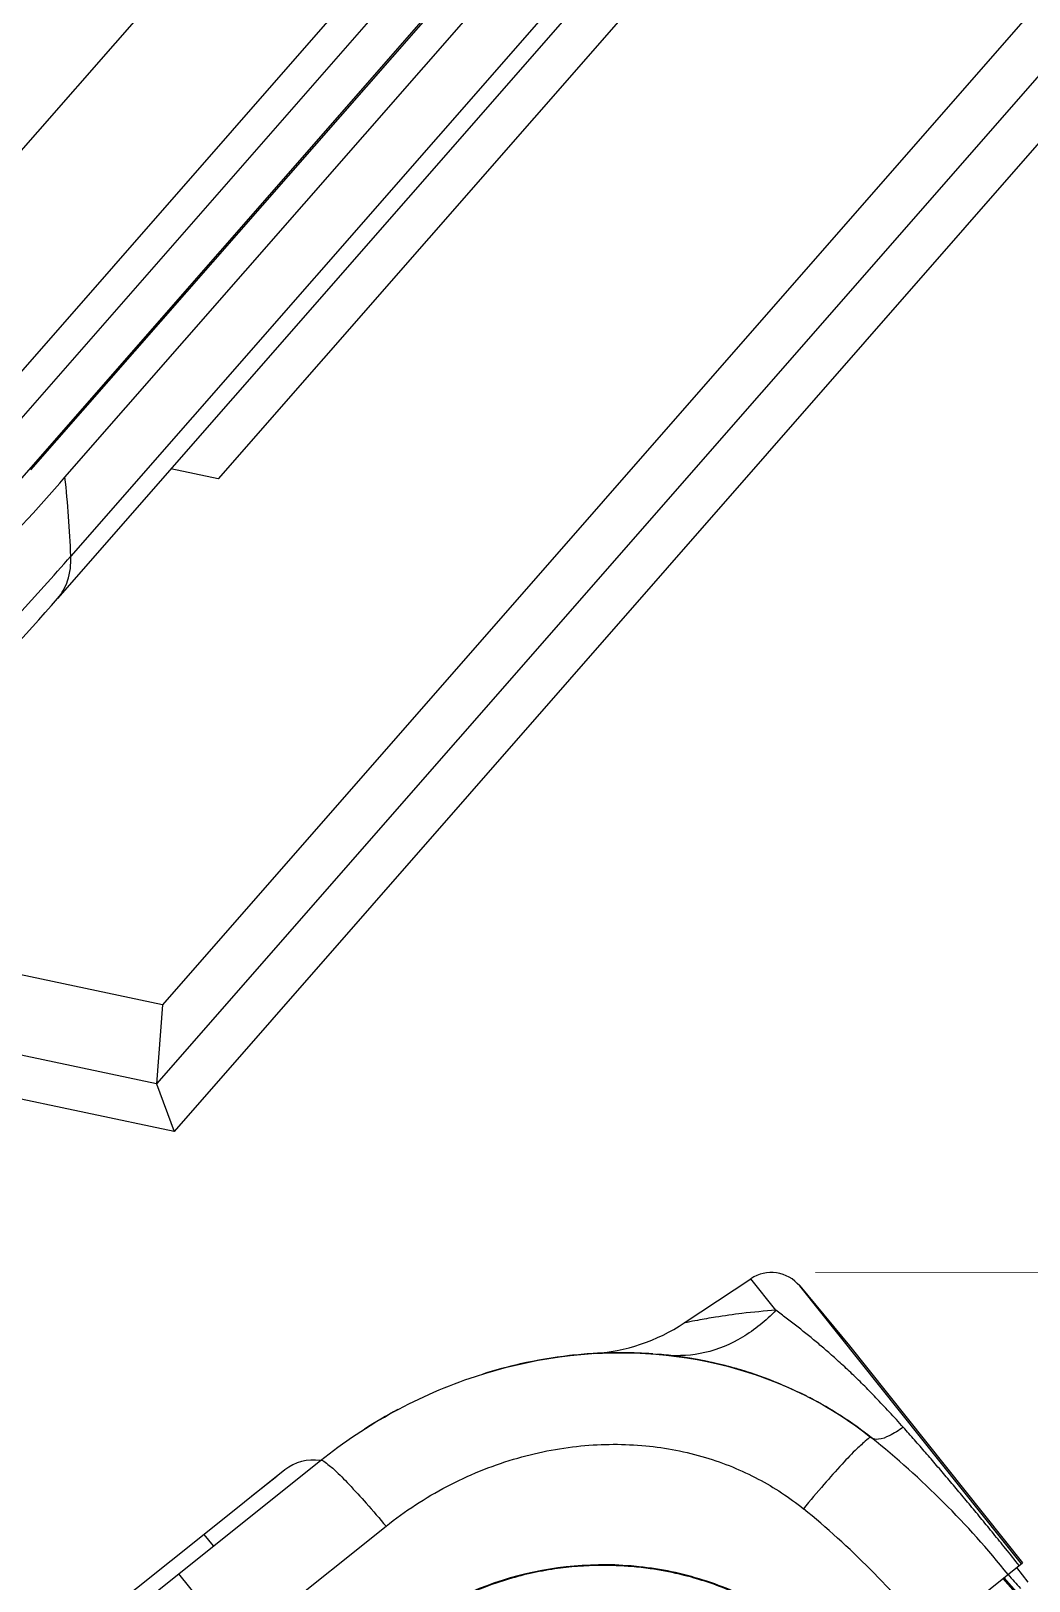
# Model space of a CAD drawing. Header units: millimetres. Extents: x 1786 to 4177, y -2705 to -1639.
# Drawn here: x 3518.87 to 3538.29, y -1817.85 to -1787.7 of the extents above; entities that cross this region are included whole.
import ezdxf

# ---------------------------------------------------------------- set-up
doc = ezdxf.new("R2010")
doc.units = ezdxf.units.MM
doc.layers.add('dim', color=3, linetype='Continuous', lineweight=9)
doc.styles.add('FFS', font='', dxfattribs={"width": 0.85})
doc.styles.get('FFS').set_extended_font_data('FangSong_GB2312')
doc.dimstyles.new('YanXiu', dxfattribs={"dimtxt": 2.5, "dimasz": 2.2, "dimexe": 1, "dimexo": 0.6, "dimgap": 0.66, "dimtad": 0, "dimzin": 9, "dimdsep": 46, "dimtxsty": 'FFS', "dimblk": 'CLOSEDBLANK', "dimcen": 0, "dimclrd": 256, "dimclre": 131, "dimclrt": 42, "dimazin": 2, "dimtfac": 1, "dimtofl": 0, "dimtmove": 0, "dimatfit": 3, "dimldrblk": 'CLOSEDBLANK', "dimfxl": 1, "dimlwd": 5, "dimlwe": 5, "dimarcsym": 0})

# ---------------------------------------------------------------- blocks, each defined once
blk = doc.blocks.new('*u138')
at = {"color": 7, "linetype": 'Continuous'}
for p, q in [((7.448, -55.816, 0), (64.502, 9.389, 0)), ((65.283, 9.223, 0), (8.229, -55.981, 0)), ((9.293, -56.207, 0), (66.347, 8.998, 0)), ((10.07, -56.372, 0), (67.124, 8.833, 0)), ((65.649, 8.259, 0), (8.595, -56.945, 0)), ((67.258, 7.027, 0), (10.205, -58.178, 0)), ((66.955, 6.059, 0), (9.902, -59.146, 0)), ((54.129, 2.605, 0), (5.977, -52.427, 0)), ((56.191, -18.285, 0), (12.3, -68.446, 0)), ((55.815, -20.373, 0), (12.169, -70.255, 0)), ((53.955, -24.045, 0), (12.567, -71.346, 0)), ((27.952, -39.986, 0), (13.579, -56.412, 0)), ((13.579, -56.412, 0), (12.495, -56.182, 0)), ((12.3, -68.446, 0), (4.498, -66.791, 0)), ((12.3, -68.446, 0), (12.169, -70.255, 0)), ((12.169, -70.255, 0), (4.283, -68.583, 0)), ((12.567, -71.346, 0), (4.765, -69.691, 0)), ((12.169, -70.255, 0), (12.567, -71.346, 0))]:
    blk.add_line(p, q, dxfattribs=at)
for centre, radius, start, end in [((-37.149, -15.029, 0), 62.761, 316.12386, 318.79674), ((-13.899, -59.065, 0), 24.12, 2.1081, 6.4118), ((-35.297, -18.362, 0), 60.463, 317.93791, 318.81251), ((-38.071, -15.819, 0), 64.226, 314.84358, 317.91189), ((-37.15, -17.946, 0), 62.541, 315.62399, 318.79357)]:
    blk.add_arc(centre, radius, start, end, dxfattribs=at)
at = {"color": 7, "linetype": 'Continuous', "start_tangent": (0.656905, 0.753973), "end_tangent": (-0.036044, 0.99935)}
blk.add_spline([(9.902, -59.146, 0), (10.131, -58.741, 0), (10.205, -58.178, 0)], degree=3, dxfattribs=at)
blk = doc.blocks.new('_ClosedBlank')
at = {"color": 0, "linetype": 'ByBlock', "lineweight": -2}
for p, q in [((-1, 0.1667), (0, 0)), ((-1, 0.1667), (-1, -0.1667)), ((0, 0), (-1, -0.1667))]:
    blk.add_line(p, q, dxfattribs=at)
blk = doc.blocks.new('*D206')
at = {"layer": 'Defpoints', "color": 0, "transparency": 16777216}
for p in [(30.971, 101.5, 0), (80.14, 101.457), (76.557, -0.121, 0)]:
    blk.add_point(p, dxfattribs=at)
at = {"layer": 'dim', "color": 131, "lineweight": 5, "transparency": 16777216}
for p, q in [((32.17, 101.499), (81.339, 101.456)), ((77.757, -0.122), (81.25, -0.125))]:
    blk.add_line(p, q, dxfattribs=at)
at = {"layer": 'dim', "lineweight": 5, "transparency": 16777216}
for p, q in [((80.136, 96.657), (80.105, 61.762)), ((80.055, 4.676), (80.086, 39.57))]:
    blk.add_line(p, q, dxfattribs=at)
at = {"layer": 'dim', "lineweight": 5, "transparency": 16777216, "xscale": 4.800000000000001, "yscale": 4.800000000000001, "zscale": 4.800000000000001}
for p, rotation in [((80.14, 101.457), 89.94977297975282), ((80.051, -0.124), 269.9497729797528)]:
    blk.add_blockref('_ClosedBlank', p, dxfattribs=dict(at, rotation=rotation))
at = {"layer": 'dim', "color": 42, "transparency": 16777216, "insert": (80.095, 50.666), "char_height": 6, "attachment_point": 5, "rotation": 89.9498, "style": 'FFS'}
blk.add_mtext('101.58', dxfattribs=at)
blk = doc.blocks.new('u145')
at = {"color": 7, "linetype": 'Continuous'}
for p, q in [((28.619, 100.138), (30.417, 101.333)), ((31.097, 100.48), (30.417, 101.333)), ((31.741, 101.137), (33.082, 99.516)), ((37.733, 93.632), (31.741, 101.137)), ((33.082, 99.516), (37.762, 93.655)), ((33.68, 97.036), (33.68, 97.036)), ((-70.925, 24.795), (18.789, 96.422)), ((17.831, 96.168), (15.649, 94.426)), ((17.613, 95.995), (16.938, 95.456)), ((-69.587, 22.673), (20.563, 94.647)), ((15.649, 94.426), (-54.618, 38.326)), ((15.898, 94.114), (15.649, 94.426)), ((33.463, 90.223), (37.762, 93.655)), ((37.917, 93.139), (37.605, 93.53)), ((14.96, 93.365), (18.08, 89.457)), ((37.232, 93.231), (37.563, 92.856)), ((37.253, 93.249), (37.586, 92.875))]:
    blk.add_line(p, q, dxfattribs=at)
for centre, radius, start, end in [((30.97, 100.5), 1, 39.6036, 123.6036), ((25.851, 104.302), 5, 273.5217, 303.6028), ((26.96, 86.686), 12.651, 96.5136, 102.641), ((26.923, 86.989), 12.346, 93.56, 96.5031), ((26.911, 87.167), 12.167, 92.2007, 93.5563), ((26.901, 87.566), 11.769, 85.7726, 93.6179), ((26.914, 87.123), 12.212, 93.2336, 93.5462), ((26.911, 87.181), 12.154, 92.2083, 93.2342), ((26.908, 87.263), 12.071, 91.4129, 92.2081), ((26.906, 87.349), 11.985, 90.3606, 91.4133), ((26.92, 87.833), 11.502, 83.9716, 85.2017), ((26.929, 87.914), 11.419, 80.7179, 83.9831), ((26.927, 87.902), 11.432, 81.3365, 83.9731), ((26.949, 88.056), 11.276, 74.4494, 84.0015), ((27.006, 86.471), 12.871, 102.6323, 107.3077), ((26.963, 88.119), 11.212, 74.4338, 81.3521), ((26.967, 88.134), 11.196, 74.4472, 80.7295), ((27.013, 88.31), 11.014, 74.2587, 74.431), ((27.014, 88.315), 11.009, 74.1003, 74.4143), ((27.015, 88.319), 11.005, 74.1155, 74.2587), ((27.069, 88.497), 10.819, 68.4612, 74.1314), ((27.041, 88.408), 10.913, 71.3292, 74.1039), ((27.326, 89.083), 10.178, 51.3754, 62.6405), ((27.303, 85.752), 13.65, 118.0621, 122.4371), ((19.006, 78.68), 23.5, 38.6036, 51.359), ((18.592, 95.227), 1.21, 80.6345, 128.9576), ((17.619, 77.574), 22.584, 38.6018, 50.9749), ((26.444, 84.633), 8.955, 81.9078, 85.101), ((26.452, 84.684), 8.903, 76.7698, 81.9101), ((26.454, 84.562), 9.032, 107.1163, 128.5397), ((26.462, 84.729), 8.858, 73.2278, 76.7652), ((26.431, 84.63), 8.961, 64.6101, 73.2205)]:
    blk.add_arc(centre, radius, start, end, dxfattribs=at)
blk.add_ellipse((37.78, 93.669), major_axis=(4.989, -5.614), ratio=0.069733, start_param=-1.574478, end_param=-1.507762, dxfattribs=at)
for points, start_tangent, end_tangent in [([(31.097, 100.48), (30.192, 99.75), (29.179, 99.337), (28.127, 99.271)], (-0.688443, -0.72529), (-0.994517, 0.104578)), ([(31.097, 100.48), (30.181, 100.394), (29.469, 100.294), (28.979, 100.209), (28.703, 100.155), (28.619, 100.138)], (-0.997831, -0.065828), (-0.979251, -0.202653)), ([(34.54, 97.319), (34.161, 97.737), (33.8, 98.118), (33.454, 98.47), (33.118, 98.797), (32.792, 99.1), (32.49, 99.369), (32.22, 99.599), (31.943, 99.827), (31.661, 100.052), (31.377, 100.271), (31.097, 100.48)], (-0.665958, 0.745989), (-0.802961, 0.596032)), ([(18.789, 96.422), (22.98, 98.696), (27.577, 99.315), (31.881, 98.185), (33.68, 97.035)], (0.781466, 0.623948), (0.781049, -0.624469)), ([(31.932, 98.16), (31.881, 98.185), (30.03, 98.903)], (-0.89162, 0.452785), (-0.961746, 0.273942)), ([(34.54, 97.319), (34.159, 97.091), (33.869, 96.995), (33.68, 97.036)], (-0.822066, -0.569392), (-0.781084, 0.624426)), ([(37.673, 93.584), (37.305, 94.042), (36.976, 94.448), (36.665, 94.829), (36.355, 95.204), (36.044, 95.577), (35.739, 95.939), (35.439, 96.291), (35.142, 96.636), (34.843, 96.978), (34.54, 97.319)], (-0.62393, 0.78148), (-0.665962, 0.745985)), ([(20.563, 94.647), (22.207, 95.722), (24.009, 96.457), (25.829, 96.816), (27.581, 96.819), (29.195, 96.504), (30.621, 95.922), (31.839, 95.119)], (0.781538, 0.623858), (0.777013, -0.629484)), ([(33.68, 97.036), (33.553, 96.981), (33.283, 96.739), (32.887, 96.328), (32.395, 95.775), (31.839, 95.119)], (-0.781078, 0.624433), (-0.638274, -0.769809)), ([(18.789, 96.422), (18.918, 96.379), (19.18, 96.161), (19.559, 95.781), (20.03, 95.266), (20.563, 94.647)], (0.781481, 0.623929), (0.643237, -0.765667)), ([(33.463, 90.223), (32.225, 91.495), (30.762, 92.496), (29.13, 93.194), (27.404, 93.554), (23.915, 93.249), (20.815, 91.641)], (-0.623929, 0.781481), (-0.781481, -0.623929)), ([(27.209, 93.555), (26.359, 93.588), (25.125, 93.493), (23.795, 93.194)], (-0.996342, 0.085451), (-0.955982, -0.293424))]:
    blk.add_spline(points, degree=3, dxfattribs=dict(at, start_tangent=start_tangent, end_tangent=end_tangent))
at = {"layer": 'dim'}
dim = blk.add_linear_dim(base=(80.14, 101.457, 0), p1=(76.557, -0.121), p2=(30.97, 101.5), angle=89.9498, dimstyle='YanXiu', override={"dimtxt": 6, "dimasz": 4.8, "dimexe": 1.1994, "dimexo": 1.1994, "dimgap": 1.1994, "dimzin": 8}, dxfattribs=at)
dim.commit()
dim.dimension.update_dxf_attribs({"geometry": '*D206', "text_midpoint": (80.095, 50.666, 0)})

msp = doc.modelspace()

# ---------------------------------------------------------------- block references
for name, p, xscale, yscale, zscale in [('*u138', (3510.972, -1748.465), 0.849999999999909, 0.849999999999909, 0.849999999999909), ('u145', (3510.972, -1884.93), 0.7200000000002547, 0.7200000000002547, 0.7200000000002547)]:
    msp.add_blockref(name, p, dxfattribs=dict(xscale=xscale, yscale=yscale, zscale=zscale))

doc.saveas('drawing.dxf')
